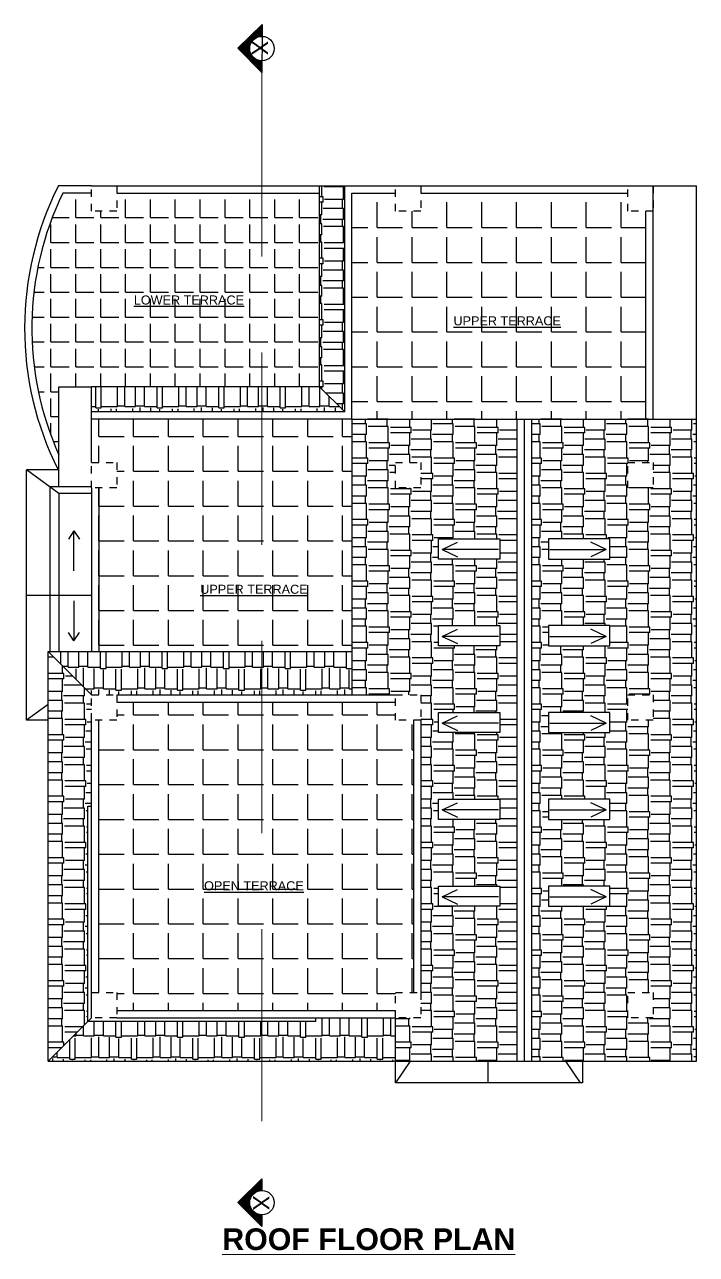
# Model space of a CAD drawing. Header units: inches. Extents: x -2812 to 9774, y -15726 to -746.
# Drawn here: x 4489 to 4861, y -8764 to -8084 of the extents above; entities that cross this region are included whole.
import ezdxf

# ---------------------------------------------------------------- set-up
doc = ezdxf.new("R2010")
doc.units = ezdxf.units.IN
doc.header["$LTSCALE"] = 17
doc.header["$MEASUREMENT"] = 0
for name, pattern in [('21_FP_00$0$HIDDEN', [0.375, 0.25, -0.125]), ('Dash1', [0.472441, 0.23622, -0.23622]), ('PHANTOM2', [1.25, 0.625, -0.125, 0.125, -0.125, 0.125, -0.125])]:
    doc.linetypes.add(name, pattern=pattern)
doc.layers.add('A-Sect-Iden', color=111, linetype='Continuous')
for name, color, linetype, lineweight in [('aa_section_line', 2, 'PHANTOM2', 13), ('DOOR & WIN', 1, 'Continuous', 25), ('OUTLINE', 1, 'Continuous', 25), ('TEXT', 231, 'Continuous', 20)]:
    doc.layers.add(name, color=color, linetype=linetype, lineweight=lineweight)
doc.styles.add('HEADING', font='swissel.ttf')
pattern_1 = [(0, (-5941.822, -7503.508), (25.5, 12), [6, -5, 7, -3, 9, -4]), (0, (-5935.822, -7503.008), (25.5, 12), [5, -19, 4, -6]), (0, (-5923.822, -7504.258), (25.5, 12), [3, -31]), (90, (-5941.822, -7503.5084), (-8.5, 12), [11.5, -36.5]), (90, (-5935.822, -7503.5084), (-8.5, 12), [11.25, -36.75]), (90, (-5930.822, -7503.5084), (-8.5, 12), [10.5, -37.5]), (90, (-5923.822, -7504.2584), (-8.5, 12), [11.5, -36.5]), (90, (-5920.822, -7504.2584), (-8.5, 12), [11.5, -36.5]), (90, (-5911.822, -7503.5084), (-8.5, 12), [11, -37])]
pattern_2 = [(0, (-5941.822, -7503.508), (0, 19.25), [14, -5.25]), (90, (-5941.822, -7503.508), (-19.25, 1e-15), [14, -5.25])]
pattern_3 = [(90, (-5941.822, -7503.508), (-12, 25.5), [6, -5, 7, -3, 9, -4]), (90, (-5942.322, -7497.508), (-12, 25.5), [5, -19, 4, -6]), (90, (-5941.072, -7485.508), (-12, 25.5), [3, -31]), (180, (-5941.822, -7503.5084), (-12, -8.5), [11.5, -36.5]), (180, (-5941.822, -7497.5084), (-12, -8.5), [11.25, -36.75]), (180, (-5941.822, -7492.5084), (-12, -8.5), [10.5, -37.5]), (180, (-5941.072, -7485.5084), (-12, -8.5), [11.5, -36.5]), (180, (-5941.072, -7482.5084), (-12, -8.5), [11.5, -36.5]), (180, (-5941.822, -7473.5084), (-12, -8.5), [11, -37])]
pattern_4 = [(0, (-5162.522, -7503.508), (25.5, 12), [6, -5, 7, -3, 9, -4]), (0, (-5156.522, -7503.008), (25.5, 12), [5, -19, 4, -6]), (0, (-5144.522, -7504.258), (25.5, 12), [3, -31]), (90, (-5162.522, -7503.5084), (-8.5, 12), [11.5, -36.5]), (90, (-5156.522, -7503.5084), (-8.5, 12), [11.25, -36.75]), (90, (-5151.522, -7503.5084), (-8.5, 12), [10.5, -37.5]), (90, (-5144.522, -7504.2584), (-8.5, 12), [11.5, -36.5]), (90, (-5141.522, -7504.2584), (-8.5, 12), [11.5, -36.5]), (90, (-5132.522, -7503.5084), (-8.5, 12), [11, -37])]
pattern_5 = [(0, (-5162.522, -7503.508), (0, 13.75), [10, -3.75]), (90, (-5162.522, -7503.508), (-13.75, 8e-16), [10, -3.75])]

msp = doc.modelspace()

# ---------------------------------------------------------------- hatches: boundary and pattern name
at = {"layer": 'A-Sect-Iden', "ltscale": 0.5}
h = msp.add_hatch(dxfattribs=at)
h.set_pattern_fill('ANSI37', color=2, scale=5, style=0)
h.set_pattern_definition([(45, (-21228.7198, -14279.0516), (-0.441941738, 0.441941738), []), (135, (-21228.7198, -14279.0516), (-0.441941738, -0.441941738), [])])
h.paths.add_polyline_path([(4620.29, -8104.28), (4620.22, -8110.78), (4607.11, -8097.4), (4620.49, -8084.29), (4620.43, -8090.78, 1)])
h = msp.add_hatch(dxfattribs=at)
h.set_pattern_fill('ANSI37', color=2, scale=5, style=0)
h.set_pattern_definition([(45, (-21228.6952, -14917.2024), (-0.441941738, 0.441941738), []), (135, (-21228.6952, -14917.2024), (-0.441941738, -0.441941738), [])])
h.paths.add_polyline_path([(4620.38, -8742.43), (4620.38, -8748.93), (4607.14, -8735.68), (4620.38, -8722.44), (4620.38, -8728.93, 1)])
at = {"layer": 'OUTLINE'}
h = msp.add_hatch(dxfattribs=at)
h.set_pattern_fill('AR-RSHKE', color=8, angle=90)
h.set_pattern_definition([(90, (-5162.522, -7503.508), (-12, 25.5), [6, -5, 7, -3, 9, -4]), (90, (-5163.022, -7497.508), (-12, 25.5), [5, -19, 4, -6]), (90, (-5161.772, -7485.508), (-12, 25.5), [3, -31]), (180, (-5162.522, -7503.5084), (-12, -8.5), [11.5, -36.5]), (180, (-5162.522, -7497.5084), (-12, -8.5), [11.25, -36.75]), (180, (-5162.522, -7492.5084), (-12, -8.5), [10.5, -37.5]), (180, (-5161.772, -7485.5084), (-12, -8.5), [11.5, -36.5]), (180, (-5161.772, -7482.5084), (-12, -8.5), [11.5, -36.5]), (180, (-5162.522, -7473.5084), (-12, -8.5), [11, -37])])
h.paths.add_polyline_path([(4652.16, -8284.48), (4666.16, -8298.48), (4666.16, -8173.48), (4652.16, -8173.48)])
h = msp.add_hatch(dxfattribs=at)
h.set_pattern_fill('ANGLE', color=8, scale=50)
h.set_pattern_definition(pattern_5)
h.paths.add_polyline_path([(4620.39, -8284.48), (4620.39, -8177.48), (4540.16, -8177.48), (4540.16, -8187.48), (4526.16, -8187.48), (4526.16, -8177.48), (4510.33, -8177.48, 0.222165), (4508.16, -8322.2), (4508.16, -8284.48), (4526.16, -8284.48)])
h.paths.add_polyline_path([(4548.24, -8241.36), (4611.67, -8241.36), (4611.67, -8231.06), (4548.24, -8231.06)], flags=24)
h = msp.add_hatch(dxfattribs=at)
h.set_pattern_fill('ANGLE', color=8, scale=50)
h.set_pattern_definition(pattern_5)
h.paths.add_polyline_path([(4620.39, -8284.48), (4652.16, -8284.48), (4652.16, -8177.48), (4620.39, -8177.48)])
h = msp.add_hatch(dxfattribs=at)
h.set_pattern_fill('ANGLE', color=8, scale=70)
h.set_pattern_definition(pattern_2)
h.paths.add_polyline_path([(4670.16, -8302.48), (4832.63, -8302.48), (4832.63, -8187.48), (4822.63, -8187.48), (4822.63, -8177.48), (4708.16, -8177.48), (4708.16, -8187.48), (4694.16, -8187.48), (4694.16, -8177.48), (4670.16, -8177.48)])
h.paths.add_polyline_path([(4724.97, -8252.88), (4786.85, -8252.88), (4786.85, -8242.57), (4724.97, -8242.57)], flags=24)
h = msp.add_hatch(dxfattribs=at)
h.set_pattern_fill('AR-RSHKE', color=8)
h.set_pattern_definition(pattern_4)
h.paths.add_polyline_path([(4620.39, -8298.48), (4620.39, -8284.48), (4526.16, -8284.48), (4526.16, -8298.48)])
h = msp.add_hatch(dxfattribs=at)
h.set_pattern_fill('AR-RSHKE', color=8)
h.set_pattern_definition(pattern_4)
h.paths.add_polyline_path([(4666.16, -8298.48), (4652.16, -8284.48), (4620.39, -8284.48), (4620.39, -8298.48)], flags=17)
h = msp.add_hatch(dxfattribs=at)
h.set_pattern_fill('ANGLE', color=8, scale=70)
h.set_pattern_definition(pattern_2)
h.paths.add_polyline_path([(4620.39, -8302.48), (4526.16, -8302.48), (4526.16, -8326.48), (4540.16, -8326.48), (4540.16, -8340.48), (4530.16, -8340.48), (4530.16, -8430.96), (4620.39, -8430.96)])
h = msp.add_hatch(dxfattribs=at)
h.set_pattern_fill('ANGLE', color=8, scale=70)
h.set_pattern_definition(pattern_2)
h.paths.add_polyline_path([(4670.16, -8302.48), (4620.39, -8302.48), (4620.39, -8430.96), (4670.16, -8430.96)])
h = msp.add_hatch(dxfattribs=at)
h.set_pattern_fill('AR-RSHKE', color=8, angle=90)
h.set_pattern_definition(pattern_3)
h.paths.add_polyline_path([(4694.16, -8657.48), (4761.4, -8657.48), (4761.4, -8302.48), (4670.16, -8302.48), (4670.16, -8454.96), (4694.16, -8454.96), (4708.16, -8454.96), (4708.16, -8468.96), (4708.16, -8619.48), (4708.16, -8633.48), (4694.16, -8633.48)])
h.paths.add_polyline_path([(4751.97, -8571.79), (4718.1, -8571.79), (4718.1, -8560.59), (4751.97, -8560.59)], flags=16)
h.paths.add_polyline_path([(4751.97, -8523.79), (4718.1, -8523.79), (4718.1, -8512.59), (4751.97, -8512.59)], flags=16)
h.paths.add_polyline_path([(4751.97, -8475.79), (4718.1, -8475.79), (4718.1, -8464.59), (4751.97, -8464.59)], flags=16)
h.paths.add_polyline_path([(4751.97, -8427.79), (4718.1, -8427.79), (4718.1, -8416.59), (4751.97, -8416.59)], flags=16)
h.paths.add_polyline_path([(4751.97, -8379.79), (4718.1, -8379.79), (4718.1, -8368.59), (4751.97, -8368.59)], flags=16)
h.paths.add_polyline_path([(4708.16, -8340.48), (4694.16, -8340.48), (4694.16, -8326.48), (4708.16, -8326.48)], flags=16)
h = msp.add_hatch(dxfattribs=at)
h.set_pattern_fill('AR-RSHKE', color=8, angle=90)
h.set_pattern_definition(pattern_3)
h.paths.add_polyline_path([(4860.63, -8302.48), (4769.4, -8302.48), (4769.4, -8657.48), (4860.63, -8657.48)])
h.paths.add_polyline_path([(4812.69, -8571.79), (4778.82, -8571.79), (4778.82, -8560.59), (4812.69, -8560.59)], flags=16)
h.paths.add_polyline_path([(4836.63, -8619.48), (4836.63, -8633.48), (4822.63, -8633.48), (4822.63, -8619.48)], flags=16)
h.paths.add_polyline_path([(4812.69, -8523.79), (4778.82, -8523.79), (4778.82, -8512.59), (4812.69, -8512.59)], flags=16)
h.paths.add_polyline_path([(4812.69, -8475.79), (4778.82, -8475.79), (4778.82, -8464.59), (4812.69, -8464.59)], flags=16)
h.paths.add_polyline_path([(4822.63, -8468.96), (4822.63, -8454.96), (4836.63, -8454.96), (4836.63, -8468.96)], flags=16)
h.paths.add_polyline_path([(4812.69, -8427.79), (4778.82, -8427.79), (4778.82, -8416.59), (4812.69, -8416.59)], flags=16)
h.paths.add_polyline_path([(4812.69, -8379.79), (4778.82, -8379.79), (4778.82, -8368.59), (4812.69, -8368.59)], flags=16)
h.paths.add_polyline_path([(4822.63, -8340.48), (4822.63, -8326.48), (4836.63, -8326.48), (4836.63, -8340.48)], flags=16)
h = msp.add_hatch(dxfattribs=at)
h.set_pattern_fill('AR-RSHKE', color=8)
h.set_pattern_definition(pattern_1)
h.paths.add_polyline_path([(4620.38, -8454.96), (4620.39, -8430.96), (4502.16, -8430.96), (4526.16, -8454.96), (4540.16, -8454.96)])
h = msp.add_hatch(dxfattribs=at)
h.set_pattern_fill('AR-RSHKE', color=8, angle=90)
h.set_pattern_definition(pattern_3)
h.paths.add_polyline_path([(4502.16, -8657.48), (4524.16, -8635.48), (4524.16, -8516.48), (4526.16, -8516.48), (4526.16, -8468.96), (4526.16, -8454.96), (4502.16, -8430.96)])
h = msp.add_hatch(dxfattribs=at)
h.set_pattern_fill('AR-RSHKE', color=8)
h.set_pattern_definition(pattern_1)
h.paths.add_polyline_path([(4670.16, -8454.96), (4670.16, -8430.96), (4620.39, -8430.96), (4620.38, -8454.96)])
h = msp.add_hatch(dxfattribs=at)
h.set_pattern_fill('ANGLE', color=8, scale=70)
h.set_pattern_definition(pattern_2)
h.paths.add_polyline_path([(4530.16, -8619.48), (4540.16, -8619.48), (4540.16, -8629.48), (4620.38, -8629.48), (4620.38, -8458.96), (4540.16, -8458.96), (4540.16, -8468.96), (4530.16, -8468.96)])
h.paths.add_polyline_path([(4587.17, -8565.28), (4644.78, -8565.28), (4644.78, -8554.97), (4587.17, -8554.97)], flags=9)
h = msp.add_hatch(dxfattribs=at)
h.set_pattern_fill('ANGLE', color=8, scale=70)
h.set_pattern_definition(pattern_2)
h.paths.add_polyline_path([(4704.16, -8468.96), (4694.16, -8468.96), (4694.16, -8458.96), (4620.38, -8458.96), (4620.38, -8629.48), (4694.16, -8629.48), (4694.16, -8619.48), (4704.16, -8619.48)])
h.paths.add_polyline_path([(4587.17, -8565.28), (4644.78, -8565.28), (4644.78, -8554.97), (4587.17, -8554.97)], flags=9)
h = msp.add_hatch(dxfattribs=at)
h.set_pattern_fill('AR-RSHKE', color=8)
h.set_pattern_definition(pattern_1)
h.paths.add_polyline_path([(4524.16, -8635.48), (4502.16, -8657.48), (4620.38, -8657.48), (4620.38, -8635.48)])
h = msp.add_hatch(dxfattribs=at)
h.set_pattern_fill('AR-RSHKE', color=8)
h.set_pattern_definition(pattern_1)
h.paths.add_polyline_path([(4620.38, -8635.48), (4620.38, -8657.48), (4694.16, -8657.48), (4694.16, -8633.48), (4650.16, -8633.48), (4650.16, -8635.48)])

# ---------------------------------------------------------------- linework, layer by layer
at = {"layer": 'A-Sect-Iden', "ltscale": 0.5}
for points in [[(4620.47, -8089.79), (4620.25, -8110.76), (4607.15, -8097.38), (4620.53, -8084.27), (4620.47, -8089.79)], [(4620.38, -8742.43), (4620.38, -8748.93), (4607.14, -8735.68), (4620.38, -8722.44), (4620.38, -8728.93)]]:
    msp.add_lwpolyline(points, dxfattribs=at)
for centre in [(4620.36, -8097.53), (4620.38, -8735.68)]:
    msp.add_circle(centre, 6.75, dxfattribs=at)
at = {"layer": 'aa_section_line', "linetype": '21_FP_00$0$HIDDEN', "ltscale": 25}
msp.add_line((4620.39, -8106.28), (4620.38, -8722.85), dxfattribs=at)
at = {"layer": 'DOOR & WIN'}
for p, q in [((4526.16, -8173.48), (4836.63, -8173.48)), ((4836.63, -8302.48), (4836.63, -8173.48)), ((4860.63, -8657.48), (4860.63, -8173.48)), ((4540.16, -8177.48), (4652.16, -8177.48)), ((4670.16, -8177.48), (4694.16, -8177.48)), ((4708.16, -8177.48), (4822.63, -8177.48)), ((4832.63, -8302.48), (4832.63, -8187.48)), ((4670.16, -8302.48), (4860.63, -8302.48)), ((4490.16, -8468.96), (4490.16, -8330.48)), ((4502.16, -8657.48), (4502.16, -8430.96)), ((4526.16, -8633.48), (4526.16, -8468.96)), ((4530.16, -8619.48), (4530.16, -8468.96)), ((4540.16, -8629.48), (4694.16, -8629.48)), ((4540.16, -8633.48), (4694.16, -8633.48)), ((4502.16, -8657.48), (4694.16, -8657.48)), ((4694.16, -8657.48), (4860.63, -8657.48))]:
    msp.add_line(p, q, dxfattribs=at)
at = {"layer": 'DOOR & WIN', "color": 6, "linetype": 'Dash1'}
for points in [[(4526.16, -8173.48), (4540.16, -8173.48), (4540.16, -8187.48), (4526.16, -8187.48)], [(4694.16, -8173.48), (4708.16, -8173.48), (4708.16, -8187.48), (4694.16, -8187.48)], [(4822.63, -8173.48), (4836.63, -8173.48), (4836.63, -8187.48), (4822.63, -8187.48)], [(4526.16, -8326.48), (4540.16, -8326.48), (4540.16, -8340.48), (4526.16, -8340.48)], [(4694.16, -8326.48), (4708.16, -8326.48), (4708.16, -8340.48), (4694.16, -8340.48)], [(4822.63, -8326.48), (4836.63, -8326.48), (4836.63, -8340.48), (4822.63, -8340.48)], [(4526.16, -8454.96), (4540.16, -8454.96), (4540.16, -8468.96), (4526.16, -8468.96)], [(4694.16, -8454.96), (4708.16, -8454.96), (4708.16, -8468.96), (4694.16, -8468.96)], [(4822.63, -8454.96), (4836.63, -8454.96), (4836.63, -8468.96), (4822.63, -8468.96)], [(4526.16, -8619.48), (4540.16, -8619.48), (4540.16, -8633.48), (4526.16, -8633.48)], [(4694.16, -8619.48), (4708.16, -8619.48), (4708.16, -8633.48), (4694.16, -8633.48)], [(4822.63, -8619.48), (4836.63, -8619.48), (4836.63, -8633.48), (4822.63, -8633.48)]]:
    msp.add_lwpolyline(points, close=True, dxfattribs=at)
at = {"layer": 'OUTLINE'}
for p, q in [((4526.16, -8173.48), (4507.85, -8173.48)), ((4652.16, -8284.48), (4652.16, -8173.48)), ((4666.16, -8298.48), (4666.16, -8173.48)), ((4836.63, -8173.48), (4860.63, -8173.48)), ((4526.16, -8177.48), (4510.33, -8177.48)), ((4670.16, -8302.48), (4670.16, -8177.48)), ((4508.16, -8339.86), (4508.16, -8284.48)), ((4508.16, -8284.48), (4526.16, -8284.48)), ((4652.16, -8284.48), (4526.16, -8284.48)), ((4526.16, -8326.48), (4526.16, -8284.48)), ((4666.16, -8298.48), (4652.16, -8284.48)), ((4666.16, -8298.48), (4526.16, -8298.48)), ((4670.16, -8302.48), (4526.16, -8302.48)), ((4670.16, -8302.48), (4670.16, -8454.96)), ((4761.4, -8302.48), (4761.4, -8657.48)), ((4765.4, -8302.48), (4765.4, -8657.48)), ((4769.4, -8302.48), (4769.4, -8657.48)), ((4507.66, -8330.48), (4490.16, -8330.48)), ((4508.16, -8343.48), (4490.16, -8330.48)), ((4526.16, -8339.86), (4503.16, -8339.86)), ((4503.16, -8339.86), (4503.16, -8430.96)), ((4526.16, -8343.48), (4508.16, -8343.48)), ((4508.16, -8343.48), (4508.16, -8430.96)), ((4526.16, -8340.48), (4526.16, -8430.96)), ((4530.16, -8340.48), (4530.16, -8430.96)), ((4516.44, -8364.28), (4513.44, -8368.78)), ((4516.44, -8386.28), (4516.44, -8364.28)), ((4516.44, -8364.28), (4519.44, -8368.78)), ((4720.02, -8374.54), (4728.55, -8370.51)), ((4810.77, -8374.54), (4802.24, -8370.51)), ((4751.26, -8374.54), (4720.02, -8374.54)), ((4720.02, -8374.54), (4728.55, -8378.58)), ((4779.53, -8374.54), (4810.77, -8374.54)), ((4810.77, -8374.54), (4802.24, -8378.58)), ((4490.16, -8399.72), (4526.16, -8399.72)), ((4516.44, -8402.99), (4516.44, -8424.99)), ((4720.02, -8422.54), (4728.55, -8418.51)), ((4810.77, -8422.54), (4802.24, -8418.51)), ((4516.44, -8424.99), (4513.44, -8420.49)), ((4516.44, -8424.99), (4519.44, -8420.49)), ((4751.26, -8422.54), (4720.02, -8422.54)), ((4720.02, -8422.54), (4728.55, -8426.58)), ((4779.53, -8422.54), (4810.77, -8422.54)), ((4810.77, -8422.54), (4802.24, -8426.58)), ((4502.16, -8430.96), (4670.16, -8430.96)), ((4526.16, -8454.96), (4502.16, -8430.96)), ((4540.16, -8454.96), (4694.16, -8454.96)), ((4540.16, -8458.96), (4694.16, -8458.96)), ((4502.16, -8460.29), (4490.16, -8468.96)), ((4502.16, -8468.96), (4490.16, -8468.96)), ((4704.16, -8468.96), (4704.16, -8619.48)), ((4708.16, -8468.96), (4708.16, -8619.48)), ((4720.02, -8470.54), (4728.55, -8466.51)), ((4751.26, -8470.54), (4720.02, -8470.54)), ((4720.02, -8470.54), (4728.55, -8474.58)), ((4779.53, -8470.54), (4810.77, -8470.54)), ((4810.77, -8470.54), (4802.24, -8466.51)), ((4810.77, -8470.54), (4802.24, -8474.58)), ((4524.16, -8635.48), (4524.16, -8516.48)), ((4524.16, -8516.48), (4526.16, -8516.48)), ((4720.02, -8518.54), (4728.55, -8514.51)), ((4751.26, -8518.54), (4720.02, -8518.54)), ((4720.02, -8518.54), (4728.55, -8522.58)), ((4779.53, -8518.54), (4810.77, -8518.54)), ((4810.77, -8518.54), (4802.24, -8514.51)), ((4810.77, -8518.54), (4802.24, -8522.58)), ((4720.02, -8566.54), (4728.55, -8562.51)), ((4751.26, -8566.54), (4720.02, -8566.54)), ((4720.02, -8566.54), (4728.55, -8570.58)), ((4779.53, -8566.54), (4810.77, -8566.54)), ((4810.77, -8566.54), (4802.24, -8562.51)), ((4810.77, -8566.54), (4802.24, -8570.58)), ((4526.16, -8633.48), (4502.16, -8657.48)), ((4650.16, -8635.48), (4524.16, -8635.48)), ((4650.16, -8635.48), (4650.16, -8633.48)), ((4694.16, -8669.48), (4694.16, -8633.48)), ((4702.37, -8657.48), (4694.16, -8669.48)), ((4745.4, -8669.48), (4745.4, -8657.48)), ((4796.63, -8669.48), (4788.42, -8657.48)), ((4797.63, -8657.48), (4797.63, -8669.48)), ((4797.63, -8669.48), (4694.16, -8669.48))]:
    msp.add_line(p, q, dxfattribs=at)
for points in [[(4718.1, -8368.59), (4751.97, -8368.59), (4751.97, -8379.79), (4718.1, -8379.79)], [(4812.69, -8368.59), (4778.82, -8368.59), (4778.82, -8379.79), (4812.69, -8379.79)], [(4718.1, -8416.59), (4751.97, -8416.59), (4751.97, -8427.79), (4718.1, -8427.79)], [(4812.69, -8416.59), (4778.82, -8416.59), (4778.82, -8427.79), (4812.69, -8427.79)], [(4718.1, -8464.59), (4751.97, -8464.59), (4751.97, -8475.79), (4718.1, -8475.79)], [(4812.69, -8464.59), (4778.82, -8464.59), (4778.82, -8475.79), (4812.69, -8475.79)], [(4718.1, -8512.59), (4751.97, -8512.59), (4751.97, -8523.79), (4718.1, -8523.79)], [(4812.69, -8512.59), (4778.82, -8512.59), (4778.82, -8523.79), (4812.69, -8523.79)], [(4718.1, -8560.59), (4751.97, -8560.59), (4751.97, -8571.79), (4718.1, -8571.79)], [(4812.69, -8560.59), (4778.82, -8560.59), (4778.82, -8571.79), (4812.69, -8571.79)]]:
    msp.add_lwpolyline(points, close=True, dxfattribs=at)
for radius, start, end in [(174.92, 153.26692, 206.59785), (170.92, 154.08997, 204.19276)]:
    msp.add_arc((4664.07, -8252.16), radius, start, end, dxfattribs=at)

# ---------------------------------------------------------------- texts
at = {"layer": 'A-Sect-Iden', "ltscale": 0.5, "char_height": 9, "width": 12.25, "attachment_point": 5, "style": 'HEADING'}
for insert, rotation in [((4619.25, -8097.14), 269.26311), ((4619.93, -8735.83), 269.85507)]:
    msp.add_mtext('X', dxfattribs=dict(at, insert=insert, rotation=rotation))
at = {"layer": 'DOOR & WIN', "char_height": 5, "attachment_point": 5}
for s, insert in [('{\\fArial TUR|b0|i0|c0|p34;\\L\\C7;LOWER TERRACE}', (4580.02, -8236.59)), ('{\\fArial TUR|b0|i0|c0|p34;\\L\\C7;UPPER TERRACE}', (4756, -8248.1)), ('{\\fArial TUR|b0|i0|c0|p34;\\L\\C7;UPPER TERRACE}', (4615.96, -8396.54)), ('{\\fArial TUR|b0|i0|c0|p34;\\L\\C7;OPEN TERRACE}', (4615.96, -8560.5))]:
    msp.add_mtext(s, dxfattribs=dict(at, insert=insert))
at = {"layer": 'TEXT', "insert": (4679.49, -8749.89), "char_height": 12, "width": 396.2985, "attachment_point": 2}
msp.add_mtext('{\\fArial|b1|i0|c0|p34;\\LROOF FLOOR PLAN }', dxfattribs=at)

doc.saveas('drawing.dxf')
